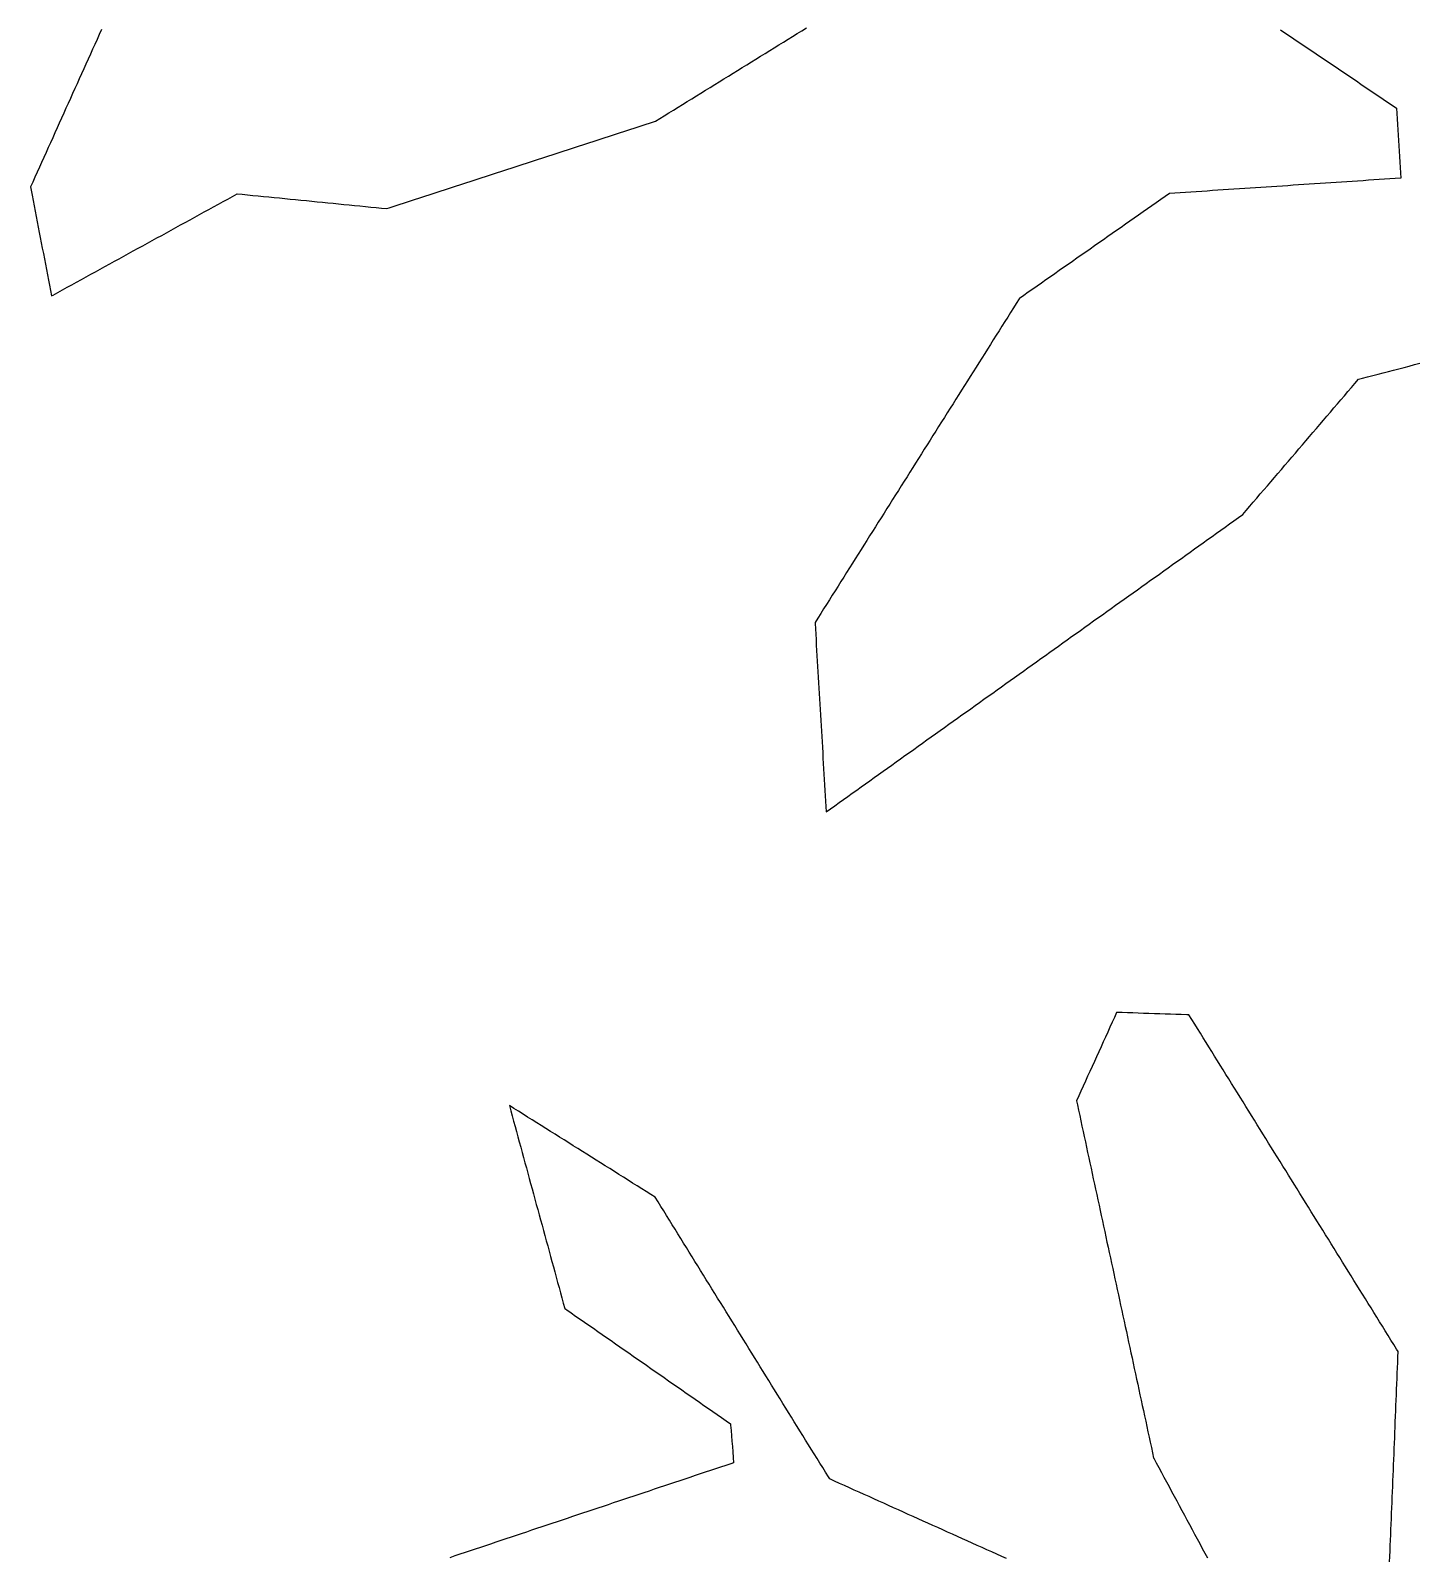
# Model space of a CAD drawing. Header units: millimetres. Extents: x 230 to 3347, y 514 to 5196.
# Drawn here: x 480.1 to 737, y 1982.7 to 2265.7 of the extents above; entities that cross this region are included whole.
import ezdxf

# ---------------------------------------------------------------- set-up
doc = ezdxf.new("R2010")
doc.units = ezdxf.units.MM
doc.layers.add('ALL_ISLANDS', color=7, linetype='Continuous')
doc.layers.add('OUTLINE_ISLAND_01', color=7, linetype='Continuous')

msp = doc.modelspace()

# ---------------------------------------------------------------- linework, layer by layer
at = {"layer": 'ALL_ISLANDS'}
for points in [[(493.2242, 2265.8801), (492.8127, 2264.9686), (492.4013, 2264.0572), (491.9899, 2263.1458), (491.5785, 2262.2343), (491.167, 2261.3229), (490.7556, 2260.4114), (490.3442, 2259.5), (489.9327, 2258.5886), (489.5213, 2257.6771), (489.1099, 2256.7657), (488.6984, 2255.8542), (488.287, 2254.9428), (487.8756, 2254.0314), (487.4641, 2253.1199), (487.0527, 2252.2085), (486.6413, 2251.297), (486.2298, 2250.3856), (485.8184, 2249.4741), (485.407, 2248.5627), (484.9956, 2247.6513), (484.5841, 2246.7398), (484.1727, 2245.8284), (483.7613, 2244.9169), (483.3498, 2244.0055), (482.9384, 2243.0941), (482.527, 2242.1826), (482.1155, 2241.2712), (481.7041, 2240.3597), (481.2927, 2239.4483), (480.8812, 2238.5369), (480.4698, 2237.6254), (480.0584, 2236.714), (480.1683, 2236.144), (480.3577, 2235.1621), (480.5471, 2234.1802), (480.7365, 2233.1983), (480.9259, 2232.2164), (481.1154, 2231.2345), (481.3048, 2230.2526), (481.4942, 2229.2707), (481.6836, 2228.2888), (481.873, 2227.3069), (482.0624, 2226.325), (482.2518, 2225.3431), (482.4412, 2224.3612), (482.6306, 2223.3793), (482.82, 2222.3974), (483.0094, 2221.4155), (483.1988, 2220.4336), (483.3882, 2219.4517), (483.5776, 2218.4698), (483.767, 2217.4879), (483.9564, 2216.506), (484.2379, 2216.6606), (485.1143, 2217.1421), (485.9908, 2217.6235), (486.8673, 2218.105), (487.7437, 2218.5864), (488.6202, 2219.0679), (489.4967, 2219.5494), (490.3731, 2220.0308), (491.2496, 2220.5123), (492.1261, 2220.9938), (493.0025, 2221.4752), (493.879, 2221.9567), (494.7554, 2222.4382), (495.6319, 2222.9196), (496.5084, 2223.4011), (497.3848, 2223.8826), (498.2613, 2224.364), (499.1378, 2224.8455), (500.0142, 2225.3269), (500.8907, 2225.8084), (501.7672, 2226.2899), (502.6436, 2226.7713), (503.5201, 2227.2528), (504.3966, 2227.7343), (505.273, 2228.2157), (506.1495, 2228.6972), (507.026, 2229.1787), (507.9024, 2229.6601), (508.7789, 2230.1416), (509.6554, 2230.623), (510.5318, 2231.1045), (511.4083, 2231.586), (512.2848, 2232.0674), (513.1612, 2232.5489), (514.0377, 2233.0304), (514.9142, 2233.5118), (515.7906, 2233.9933), (516.6671, 2234.4748), (517.5436, 2234.9562), (518.42, 2235.4377), (519.3033, 2235.3503), (520.2985, 2235.2518), (521.2936, 2235.1534), (522.2888, 2235.055), (523.2839, 2234.9565), (524.279, 2234.8581), (525.2742, 2234.7596), (526.2693, 2234.6612), (527.2645, 2234.5627), (528.2596, 2234.4643), (529.2548, 2234.3658), (530.2499, 2234.2674), (531.245, 2234.1689), (532.2402, 2234.0705), (533.2353, 2233.972), (534.2305, 2233.8736), (535.2256, 2233.7751), (536.2208, 2233.6767), (537.2159, 2233.5782), (538.211, 2233.4798), (539.2062, 2233.3813), (540.2013, 2233.2829), (541.1965, 2233.1844), (542.1916, 2233.086), (543.1867, 2232.9875), (544.1819, 2232.8891), (545.177, 2232.7906), (546.1722, 2232.6922), (546.5832, 2232.8258), (547.5342, 2233.1349), (548.4852, 2233.4441), (549.4362, 2233.7532), (550.3873, 2234.0624), (551.3383, 2234.3715), (552.2893, 2234.6807), (553.2403, 2234.9899), (554.1913, 2235.299), (555.1423, 2235.6082), (556.0933, 2235.9173), (557.0443, 2236.2265), (557.9953, 2236.5356), (558.9464, 2236.8448), (559.8974, 2237.1539), (560.8484, 2237.4631), (561.7994, 2237.7722), (562.7504, 2238.0814), (563.7014, 2238.3906), (564.6524, 2238.6997), (565.6034, 2239.0089), (566.5545, 2239.318), (567.5055, 2239.6272), (568.4565, 2239.9363), (569.4075, 2240.2455), (570.3585, 2240.5546), (571.3095, 2240.8638), (572.2605, 2241.1729), (573.2115, 2241.4821), (574.1626, 2241.7913), (575.1136, 2242.1004), (576.0646, 2242.4096), (577.0156, 2242.7187), (577.9666, 2243.0279), (578.9176, 2243.337), (579.8686, 2243.6462), (580.8196, 2243.9553), (581.7706, 2244.2645), (582.7217, 2244.5736), (583.6727, 2244.8828), (584.6237, 2245.1919), (585.5747, 2245.5011), (586.5257, 2245.8103), (587.4767, 2246.1194), (588.4277, 2246.4286), (589.3787, 2246.7377), (590.3298, 2247.0469), (591.2808, 2247.356), (592.2318, 2247.6652), (593.1828, 2247.9743), (594.1338, 2248.2835), (595.0848, 2248.5926), (596.0358, 2248.9018), (596.8111, 2249.3813), (597.6616, 2249.9072), (598.5121, 2250.4332), (599.3626, 2250.9592), (600.2131, 2251.4851), (601.0637, 2252.0111), (601.9142, 2252.5371), (602.7647, 2253.063), (603.6152, 2253.589), (604.4657, 2254.115), (605.3162, 2254.6409), (606.1667, 2255.1669), (607.0172, 2255.6928), (607.8677, 2256.2188), (608.7182, 2256.7448), (609.5687, 2257.2707), (610.4192, 2257.7967), (611.2697, 2258.3227), (612.1202, 2258.8486), (612.9707, 2259.3746), (613.8212, 2259.9006), (614.6717, 2260.4265), (615.5222, 2260.9525), (616.3728, 2261.4785), (617.2233, 2262.0044), (618.0738, 2262.5304), (618.9243, 2263.0564), (619.7748, 2263.5823), (620.6253, 2264.1083), (621.4758, 2264.6343), (622.3263, 2265.1602), (623.1768, 2265.6862), (624.0273, 2266.2122)], [(711.9877, 2265.8691), (712.8167, 2265.3098), (713.6456, 2264.7506), (714.4746, 2264.1913), (715.3036, 2263.632), (716.1326, 2263.0727), (716.9616, 2262.5134), (717.7905, 2261.9542), (718.6195, 2261.3949), (719.4485, 2260.8356), (720.2775, 2260.2763), (721.1065, 2259.717), (721.9354, 2259.1578), (722.7644, 2258.5985), (723.5934, 2258.0392), (724.4224, 2257.4799), (725.2514, 2256.9206), (726.0803, 2256.3614), (726.9093, 2255.8021), (727.7383, 2255.2428), (728.5673, 2254.6835), (729.3963, 2254.1243), (730.2252, 2253.565), (731.0542, 2253.0057), (731.8832, 2252.4464), (732.7122, 2251.8871), (733.5412, 2251.3279), (733.542, 2251.3131), (733.6003, 2250.3148), (733.6586, 2249.3165), (733.7169, 2248.3182), (733.7752, 2247.3199), (733.8335, 2246.3216), (733.8917, 2245.3233), (733.95, 2244.325), (734.0083, 2243.3267), (734.0666, 2242.3284), (734.1249, 2241.3301), (734.1832, 2240.3318), (734.2415, 2239.3335), (734.2998, 2238.3352), (734.2974, 2238.3351), (733.2996, 2238.269), (732.3018, 2238.2029), (731.3039, 2238.1369), (730.3061, 2238.0708), (729.3083, 2238.0047), (728.3105, 2237.9387), (727.3127, 2237.8726), (726.3149, 2237.8065), (725.317, 2237.7404), (724.3192, 2237.6744), (723.3214, 2237.6083), (722.3236, 2237.5422), (721.3258, 2237.4762), (720.328, 2237.4101), (719.3302, 2237.344), (718.3323, 2237.2779), (717.3345, 2237.2119), (716.3367, 2237.1458), (715.3389, 2237.0797), (714.3411, 2237.0136), (713.3433, 2236.9476), (712.3455, 2236.8815), (711.3476, 2236.8154), (710.3498, 2236.7494), (709.352, 2236.6833), (708.3542, 2236.6172), (707.3564, 2236.5511), (706.3586, 2236.4851), (705.3607, 2236.419), (704.3629, 2236.3529), (703.3651, 2236.2869), (702.3673, 2236.2208), (701.3695, 2236.1547), (700.3717, 2236.0886), (699.3739, 2236.0226), (698.376, 2235.9565), (697.3782, 2235.8904), (696.3804, 2235.8244), (695.3826, 2235.7583), (694.3848, 2235.6922), (693.387, 2235.6261), (692.3892, 2235.5601), (691.3913, 2235.494), (690.5992, 2234.9401), (689.7797, 2234.367), (688.9602, 2233.794), (688.1406, 2233.2209), (687.3211, 2232.6478), (686.5016, 2232.0748), (685.6821, 2231.5017), (684.8626, 2230.9287), (684.0431, 2230.3556), (683.2235, 2229.7826), (682.404, 2229.2095), (681.5845, 2228.6364), (680.765, 2228.0634), (679.9455, 2227.4903), (679.126, 2226.9173), (678.3064, 2226.3442), (677.4869, 2225.7712), (676.6674, 2225.1981), (675.8479, 2224.6251), (675.0284, 2224.052), (674.2089, 2223.4789), (673.3893, 2222.9059), (672.5698, 2222.3328), (671.7503, 2221.7598), (670.9308, 2221.1867), (670.1113, 2220.6137), (669.2918, 2220.0406), (668.4723, 2219.4675), (667.6527, 2218.8945), (666.8332, 2218.3214), (666.0137, 2217.7484), (665.1942, 2217.1753), (664.3747, 2216.6023), (663.5552, 2216.0292), (663.511, 2215.9593), (662.9774, 2215.1135), (662.4438, 2214.2678), (661.9102, 2213.422), (661.3766, 2212.5763), (660.8431, 2211.7306), (660.3095, 2210.8848), (659.7759, 2210.0391), (659.2423, 2209.1933), (658.7087, 2208.3476), (658.1751, 2207.5019), (657.6415, 2206.6561), (657.1079, 2205.8104), (656.5743, 2204.9646), (656.0407, 2204.1189), (655.5071, 2203.2732), (654.9735, 2202.4274), (654.4399, 2201.5817), (653.9063, 2200.7359), (653.3727, 2199.8902), (652.8391, 2199.0445), (652.3055, 2198.1987), (651.7719, 2197.353), (651.2383, 2196.5072), (650.7047, 2195.6615), (650.1711, 2194.8158), (649.6375, 2193.97), (649.1039, 2193.1243), (648.5704, 2192.2785), (648.0368, 2191.4328), (647.5032, 2190.5871), (646.9696, 2189.7413), (646.436, 2188.8956), (645.9024, 2188.0498), (645.3688, 2187.2041), (644.8352, 2186.3584), (644.3016, 2185.5126), (643.768, 2184.6669), (643.2344, 2183.8211), (642.7008, 2182.9754), (642.1672, 2182.1297), (641.6336, 2181.2839), (641.1, 2180.4382), (640.5664, 2179.5924), (640.0328, 2178.7467), (639.4992, 2177.901), (638.9656, 2177.0552), (638.432, 2176.2095), (637.8984, 2175.3637), (637.3648, 2174.518), (636.8312, 2173.6723), (636.2977, 2172.8265), (635.7641, 2171.9808), (635.2305, 2171.1351), (634.6969, 2170.2893), (634.1633, 2169.4436), (633.6297, 2168.5978), (633.0961, 2167.7521), (632.5625, 2166.9064), (632.0289, 2166.0606), (631.4953, 2165.2149), (630.9617, 2164.3691), (630.4281, 2163.5234), (629.8945, 2162.6777), (629.3609, 2161.8319), (628.8273, 2160.9862), (628.2937, 2160.1404), (627.7601, 2159.2947), (627.2265, 2158.449), (626.6929, 2157.6032), (626.1593, 2156.7575), (625.6257, 2155.9117), (625.6353, 2155.7503), (625.6941, 2154.752), (625.753, 2153.7537), (625.8119, 2152.7555), (625.8707, 2151.7572), (625.9296, 2150.7589), (625.9885, 2149.7607), (626.0473, 2148.7624), (626.1062, 2147.7641), (626.165, 2146.7659), (626.2239, 2145.7676), (626.2828, 2144.7693), (626.3416, 2143.7711), (626.4005, 2142.7728), (626.4594, 2141.7745), (626.5182, 2140.7763), (626.5771, 2139.778), (626.636, 2138.7797), (626.6948, 2137.7815), (626.7537, 2136.7832), (626.8126, 2135.785), (626.8714, 2134.7867), (626.9303, 2133.7884), (626.9892, 2132.7902), (627.048, 2131.7919), (627.1069, 2130.7936), (627.1657, 2129.7954), (627.2246, 2128.7971), (627.2835, 2127.7988), (627.3423, 2126.8006), (627.4012, 2125.8023), (627.4601, 2124.804), (627.5189, 2123.8058), (627.5778, 2122.8075), (627.6367, 2121.8092), (627.6955, 2120.811), (628.4757, 2121.3675), (629.2897, 2121.9483), (630.1038, 2122.5291), (630.9179, 2123.1098), (631.7319, 2123.6906), (632.546, 2124.2714), (633.3601, 2124.8522), (634.1741, 2125.4329), (634.9882, 2126.0137), (635.8022, 2126.5945), (636.6163, 2127.1753), (637.4304, 2127.756), (638.2444, 2128.3368), (639.0585, 2128.9176), (639.8726, 2129.4984), (640.6866, 2130.0791), (641.5007, 2130.6599), (642.3148, 2131.2407), (643.1288, 2131.8214), (643.9429, 2132.4022), (644.757, 2132.983), (645.571, 2133.5638), (646.3851, 2134.1445), (647.1992, 2134.7253), (648.0132, 2135.3061), (648.8273, 2135.8869), (649.6414, 2136.4676), (650.4554, 2137.0484), (651.2695, 2137.6292), (652.0836, 2138.21), (652.8976, 2138.7907), (653.7117, 2139.3715), (654.5257, 2139.9523), (655.3398, 2140.533), (656.1539, 2141.1138), (656.9679, 2141.6946), (657.782, 2142.2754), (658.5961, 2142.8561), (659.4101, 2143.4369), (660.2242, 2144.0177), (661.0383, 2144.5985), (661.8523, 2145.1792), (662.6664, 2145.76), (663.4805, 2146.3408), (664.2945, 2146.9216), (665.1086, 2147.5023), (665.9227, 2148.0831), (666.7367, 2148.6639), (667.5508, 2149.2446), (668.3649, 2149.8254), (669.1789, 2150.4062), (669.993, 2150.987), (670.8071, 2151.5677), (671.6211, 2152.1485), (672.4352, 2152.7293), (673.2493, 2153.3101), (674.0633, 2153.8908), (674.8774, 2154.4716), (675.6914, 2155.0524), (676.5055, 2155.6332), (677.3196, 2156.2139), (678.1336, 2156.7947), (678.9477, 2157.3755), (679.7618, 2157.9562), (680.5758, 2158.537), (681.3899, 2159.1178), (682.204, 2159.6986), (683.018, 2160.2793), (683.8321, 2160.8601), (684.6462, 2161.4409), (685.4602, 2162.0217), (686.2743, 2162.6024), (687.0884, 2163.1832), (687.9024, 2163.764), (688.7165, 2164.3448), (689.5306, 2164.9255), (690.3446, 2165.5063), (691.1587, 2166.0871), (691.9728, 2166.6678), (692.7868, 2167.2486), (693.6009, 2167.8294), (694.4149, 2168.4102), (695.229, 2168.9909), (696.0431, 2169.5717), (696.8571, 2170.1525), (697.6712, 2170.7333), (698.4853, 2171.314), (699.2993, 2171.8948), (700.1134, 2172.4756), (700.9275, 2173.0564), (701.7415, 2173.6371), (702.5556, 2174.2179), (703.3697, 2174.7987), (704.1837, 2175.3794), (704.9978, 2175.9602), (705.0046, 2175.9682), (705.655, 2176.7278), (706.3054, 2177.4874), (706.9558, 2178.247), (707.6062, 2179.0066), (708.2566, 2179.7662), (708.907, 2180.5258), (709.5574, 2181.2854), (710.2078, 2182.045), (710.8582, 2182.8046), (711.5086, 2183.5642), (712.159, 2184.3238), (712.8094, 2185.0834), (713.4598, 2185.843), (714.1101, 2186.6026), (714.7605, 2187.3622), (715.4109, 2188.1218), (716.0613, 2188.8814), (716.7117, 2189.641), (717.3621, 2190.4006), (718.0125, 2191.1602), (718.6629, 2191.9198), (719.3133, 2192.6794), (719.9637, 2193.439), (720.6141, 2194.1986), (721.2645, 2194.9581), (721.9149, 2195.7177), (722.5653, 2196.4773), (723.2157, 2197.2369), (723.8661, 2197.9965), (724.5164, 2198.7561), (725.1668, 2199.5157), (725.8172, 2200.2753), (726.4676, 2201.0349), (727.1915, 2201.224), (728.1591, 2201.4768), (729.1266, 2201.7295), (730.0941, 2201.9822), (731.0617, 2202.235), (732.0292, 2202.4877), (732.9968, 2202.7404), (733.9643, 2202.9932), (734.9318, 2203.2459), (735.8994, 2203.4986), (736.8669, 2203.7514), (737.8344, 2204.0041)], [(732.2494, 1981.7358), (732.29, 1982.735), (732.3307, 1983.7342), (732.3714, 1984.7334), (732.412, 1985.7325), (732.4527, 1986.7317), (732.4934, 1987.7309), (732.534, 1988.73), (732.5747, 1989.7292), (732.6154, 1990.7284), (732.656, 1991.7276), (732.6967, 1992.7267), (732.7374, 1993.7259), (732.778, 1994.7251), (732.8187, 1995.7243), (732.8593, 1996.7234), (732.9, 1997.7226), (732.9407, 1998.7218), (732.9813, 1999.7209), (733.022, 2000.7201), (733.0627, 2001.7193), (733.1033, 2002.7185), (733.144, 2003.7176), (733.1847, 2004.7168), (733.2253, 2005.716), (733.266, 2006.7152), (733.3067, 2007.7143), (733.3473, 2008.7135), (733.388, 2009.7127), (733.4287, 2010.7118), (733.4693, 2011.711), (733.51, 2012.7102), (733.5507, 2013.7094), (733.5913, 2014.7085), (733.632, 2015.7077), (733.6727, 2016.7069), (733.7133, 2017.7061), (733.754, 2018.7052), (733.7947, 2019.7044), (733.8353, 2020.7036), (733.5508, 2021.1615), (733.0229, 2022.0108), (732.4951, 2022.8601), (731.9673, 2023.7095), (731.4394, 2024.5588), (730.9116, 2025.4082), (730.3837, 2026.2575), (729.8559, 2027.1069), (729.3281, 2027.9562), (728.8002, 2028.8056), (728.2724, 2029.6549), (727.7445, 2030.5042), (727.2167, 2031.3536), (726.6889, 2032.2029), (726.161, 2033.0523), (725.6332, 2033.9016), (725.1054, 2034.751), (724.5775, 2035.6003), (724.0497, 2036.4497), (723.5218, 2037.299), (722.994, 2038.1484), (722.4662, 2038.9977), (721.9383, 2039.847), (721.4105, 2040.6964), (720.8826, 2041.5457), (720.3548, 2042.3951), (719.827, 2043.2444), (719.2991, 2044.0938), (718.7713, 2044.9431), (718.2435, 2045.7925), (717.7156, 2046.6418), (717.1878, 2047.4911), (716.6599, 2048.3405), (716.1321, 2049.1898), (715.6043, 2050.0392), (715.0764, 2050.8885), (714.5486, 2051.7379), (714.0207, 2052.5872), (713.4929, 2053.4366), (712.9651, 2054.2859), (712.4372, 2055.1352), (711.9094, 2055.9846), (711.3816, 2056.8339), (710.8537, 2057.6833), (710.3259, 2058.5326), (709.798, 2059.382), (709.2702, 2060.2313), (708.7424, 2061.0807), (708.2145, 2061.93), (707.6867, 2062.7794), (707.1588, 2063.6287), (706.631, 2064.478), (706.1032, 2065.3274), (705.5753, 2066.1767), (705.0475, 2067.0261), (704.5197, 2067.8754), (703.9918, 2068.7248), (703.464, 2069.5741), (702.9361, 2070.4235), (702.4083, 2071.2728), (701.8805, 2072.1221), (701.3526, 2072.9715), (700.8248, 2073.8208), (700.2969, 2074.6702), (699.7691, 2075.5195), (699.2413, 2076.3689), (698.7134, 2077.2182), (698.1856, 2078.0676), (697.6578, 2078.9169), (697.1299, 2079.7662), (696.6021, 2080.6156), (696.0742, 2081.4649), (695.5464, 2082.3143), (695.0186, 2083.1636), (694.5894, 2083.1781), (693.5899, 2083.2117), (692.5905, 2083.2453), (691.5911, 2083.2789), (690.5916, 2083.3125), (689.5922, 2083.3461), (688.5928, 2083.3797), (687.5933, 2083.4133), (686.5939, 2083.4469), (685.5944, 2083.4805), (684.595, 2083.5142), (683.5956, 2083.5478), (682.5961, 2083.5814), (681.5967, 2083.615), (681.5922, 2083.6051), (681.1786, 2082.6947), (680.765, 2081.7842), (680.3514, 2080.8738), (679.9378, 2079.9633), (679.5242, 2079.0529), (679.1105, 2078.1424), (678.6969, 2077.232), (678.2833, 2076.3215), (677.8697, 2075.4111), (677.4561, 2074.5006), (677.0424, 2073.5902), (676.6288, 2072.6797), (676.2152, 2071.7693), (675.8016, 2070.8588), (675.388, 2069.9484), (674.9744, 2069.0379), (674.5607, 2068.1275), (674.1471, 2067.217), (674.3125, 2066.4518), (674.5237, 2065.4744), (674.7348, 2064.4969), (674.946, 2063.5195), (675.1572, 2062.542), (675.3684, 2061.5646), (675.5796, 2060.5872), (675.7908, 2059.6097), (676.002, 2058.6323), (676.2132, 2057.6548), (676.4244, 2056.6774), (676.6356, 2055.6999), (676.8468, 2054.7225), (677.058, 2053.745), (677.2692, 2052.7676), (677.4804, 2051.7902), (677.6916, 2050.8127), (677.9027, 2049.8353), (678.1139, 2048.8578), (678.3251, 2047.8804), (678.5363, 2046.9029), (678.7475, 2045.9255), (678.9587, 2044.948), (679.1699, 2043.9706), (679.3811, 2042.9932), (679.5923, 2042.0157), (679.8035, 2041.0383), (680.0147, 2040.0608), (680.2259, 2039.0834), (680.4371, 2038.1059), (680.6483, 2037.1285), (680.8595, 2036.151), (681.0706, 2035.1736), (681.2818, 2034.1962), (681.493, 2033.2187), (681.7042, 2032.2413), (681.9154, 2031.2638), (682.1266, 2030.2864), (682.3378, 2029.3089), (682.549, 2028.3315), (682.7602, 2027.3541), (682.9714, 2026.3766), (683.1826, 2025.3992), (683.3938, 2024.4217), (683.605, 2023.4443), (683.8162, 2022.4668), (684.0274, 2021.4894), (684.2385, 2020.5119), (684.4497, 2019.5345), (684.6609, 2018.5571), (684.8721, 2017.5796), (685.0833, 2016.6022), (685.2945, 2015.6247), (685.5057, 2014.6473), (685.7169, 2013.6698), (685.9281, 2012.6924), (686.1393, 2011.7149), (686.3505, 2010.7375), (686.5617, 2009.7601), (686.7729, 2008.7826), (686.9841, 2007.8052), (687.1953, 2006.8277), (687.4065, 2005.8503), (687.6176, 2004.8728), (687.8288, 2003.8954), (688.04, 2002.9179), (688.2512, 2001.9405), (688.4624, 2000.9631), (688.4694, 2000.9501), (688.9435, 2000.0696), (689.4176, 1999.1891), (689.8917, 1998.3087), (690.3658, 1997.4282), (690.8399, 1996.5477), (691.3139, 1995.6672), (691.788, 1994.7868), (692.2621, 1993.9063), (692.7362, 1993.0258), (693.2103, 1992.1453), (693.6844, 1991.2649), (694.1585, 1990.3844), (694.6326, 1989.5039), (695.1067, 1988.6234), (695.5808, 1987.743), (696.0549, 1986.8625), (696.529, 1985.982), (697.003, 1985.1015), (697.4771, 1984.2211), (697.9512, 1983.3406), (698.4253, 1982.4601)], [(661.1788, 1982.319), (660.2669, 1982.7295), (659.355, 1983.1399), (658.4431, 1983.5503), (657.5312, 1983.9607), (656.6193, 1984.3712), (655.7074, 1984.7816), (654.7955, 1985.192), (653.8836, 1985.6024), (652.9717, 1986.0129), (652.0598, 1986.4233), (651.1479, 1986.8337), (650.236, 1987.2441), (649.3242, 1987.6546), (648.4123, 1988.065), (647.5004, 1988.4754), (646.5885, 1988.8858), (645.6766, 1989.2963), (644.7647, 1989.7067), (643.8528, 1990.1171), (642.9409, 1990.5275), (642.029, 1990.938), (641.1171, 1991.3484), (640.2052, 1991.7588), (639.2933, 1992.1692), (638.3814, 1992.5797), (637.4695, 1992.9901), (636.5576, 1993.4005), (635.6457, 1993.8109), (634.7338, 1994.2214), (633.8219, 1994.6318), (632.9101, 1995.0422), (631.9982, 1995.4526), (631.0863, 1995.8631), (630.1744, 1996.2735), (629.2625, 1996.6839), (628.3506, 1997.0943), (628.1038, 1997.4926), (627.5771, 1998.3427), (627.0504, 1999.1927), (626.5237, 2000.0428), (625.997, 2000.8928), (625.4703, 2001.7429), (624.9436, 2002.5929), (624.4169, 2003.443), (623.8902, 2004.293), (623.3635, 2005.1431), (622.8368, 2005.9931), (622.3101, 2006.8432), (621.7834, 2007.6932), (621.2567, 2008.5433), (620.73, 2009.3933), (620.2033, 2010.2434), (619.6766, 2011.0934), (619.1499, 2011.9435), (618.6232, 2012.7935), (618.0965, 2013.6436), (617.5698, 2014.4936), (617.0431, 2015.3437), (616.5163, 2016.1937), (615.9896, 2017.0438), (615.4629, 2017.8938), (614.9362, 2018.7439), (614.4095, 2019.5939), (613.8828, 2020.444), (613.3561, 2021.294), (612.8294, 2022.1441), (612.3027, 2022.9941), (611.776, 2023.8442), (611.2493, 2024.6942), (610.7226, 2025.5443), (610.1959, 2026.3943), (609.6692, 2027.2444), (609.1425, 2028.0944), (608.6158, 2028.9445), (608.0891, 2029.7945), (607.5624, 2030.6446), (607.0357, 2031.4946), (606.509, 2032.3447), (605.9823, 2033.1947), (605.4556, 2034.0448), (604.9289, 2034.8948), (604.4022, 2035.7449), (603.8755, 2036.5949), (603.3488, 2037.445), (602.8221, 2038.295), (602.2954, 2039.1451), (601.7687, 2039.9951), (601.242, 2040.8452), (600.7153, 2041.6952), (600.1886, 2042.5453), (599.6619, 2043.3953), (599.1352, 2044.2454), (598.6085, 2045.0954), (598.0818, 2045.9455), (597.5551, 2046.7955), (597.0284, 2047.6456), (596.5017, 2048.4956), (595.975, 2049.3457), (595.1651, 2049.8544), (594.3184, 2050.3863), (593.4716, 2050.9182), (592.6248, 2051.4501), (591.778, 2051.9821), (590.9312, 2052.514), (590.0844, 2053.0459), (589.2376, 2053.5778), (588.3908, 2054.1098), (587.544, 2054.6417), (586.6972, 2055.1736), (585.8504, 2055.7055), (585.0036, 2056.2375), (584.1568, 2056.7694), (583.3101, 2057.3013), (582.4633, 2057.8332), (581.6165, 2058.3651), (580.7697, 2058.8971), (579.9229, 2059.429), (579.0761, 2059.9609), (578.2293, 2060.4928), (577.3825, 2061.0248), (576.5357, 2061.5567), (575.6889, 2062.0886), (574.8421, 2062.6205), (573.9953, 2063.1525), (573.1486, 2063.6844), (572.3018, 2064.2163), (571.455, 2064.7482), (570.6082, 2065.2802), (569.7614, 2065.8121), (568.9146, 2066.344), (569.1762, 2065.3856), (569.4396, 2064.421), (569.703, 2063.4563), (569.9663, 2062.4916), (570.2297, 2061.5269), (570.4931, 2060.5622), (570.7564, 2059.5975), (571.0198, 2058.6328), (571.2832, 2057.6681), (571.5466, 2056.7034), (571.8099, 2055.7387), (572.0733, 2054.774), (572.3367, 2053.8093), (572.6, 2052.8446), (572.8634, 2051.8799), (573.1268, 2050.9152), (573.3901, 2049.9505), (573.6535, 2048.9858), (573.9169, 2048.0211), (574.1802, 2047.0564), (574.4436, 2046.0917), (574.707, 2045.127), (574.9703, 2044.1624), (575.2337, 2043.1977), (575.4971, 2042.233), (575.7605, 2041.2683), (576.0238, 2040.3036), (576.2872, 2039.3389), (576.5506, 2038.3742), (576.8139, 2037.4095), (577.0773, 2036.4448), (577.3407, 2035.4801), (577.604, 2034.5154), (577.8674, 2033.5507), (578.1308, 2032.586), (578.3941, 2031.6213), (578.6575, 2030.6566), (578.9209, 2029.6919), (579.1842, 2028.7272), (579.5724, 2028.4571), (580.3931, 2027.8859), (581.2139, 2027.3146), (582.0347, 2026.7434), (582.8555, 2026.1721), (583.6762, 2025.6009), (584.497, 2025.0296), (585.3178, 2024.4584), (586.1386, 2023.8872), (586.9594, 2023.3159), (587.7801, 2022.7447), (588.6009, 2022.1734), (589.4217, 2021.6022), (590.2425, 2021.0309), (591.0633, 2020.4597), (591.884, 2019.8884), (592.7048, 2019.3172), (593.5256, 2018.746), (594.3464, 2018.1747), (595.1672, 2017.6035), (595.9879, 2017.0322), (596.8087, 2016.461), (597.6295, 2015.8897), (598.4503, 2015.3185), (599.2711, 2014.7472), (600.0918, 2014.176), (600.9126, 2013.6048), (601.7334, 2013.0335), (602.5542, 2012.4623), (603.375, 2011.891), (604.1957, 2011.3198), (605.0165, 2010.7485), (605.8373, 2010.1773), (606.6581, 2009.606), (607.4789, 2009.0348), (608.2996, 2008.4635), (609.1204, 2007.8923), (609.9412, 2007.3211), (609.9607, 2007.0821), (610.0419, 2006.0854), (610.1231, 2005.0887), (610.2044, 2004.092), (610.2856, 2003.0954), (610.3668, 2002.0987), (610.448, 2001.102), (610.5293, 2000.1053), (610.0007, 1999.9286), (609.0523, 1999.6117), (608.1038, 1999.2947), (607.1554, 1998.9777), (606.207, 1998.6608), (605.2585, 1998.3438), (604.3101, 1998.0269), (603.3617, 1997.7099), (602.4132, 1997.3929), (601.4648, 1997.076), (600.5163, 1996.759), (599.5679, 1996.4421), (598.6195, 1996.1251), (597.671, 1995.8081), (596.7226, 1995.4912), (595.7741, 1995.1742), (594.8257, 1994.8572), (593.8773, 1994.5403), (592.9288, 1994.2233), (591.9804, 1993.9064), (591.032, 1993.5894), (590.0835, 1993.2724), (589.1351, 1992.9555), (588.1866, 1992.6385), (587.2382, 1992.3216), (586.2898, 1992.0046), (585.3413, 1991.6876), (584.3929, 1991.3707), (583.4444, 1991.0537), (582.496, 1990.7367), (581.5476, 1990.4198), (580.5991, 1990.1028), (579.6507, 1989.7859), (578.7023, 1989.4689), (577.7538, 1989.1519), (576.8054, 1988.835), (575.8569, 1988.518), (574.9085, 1988.2011), (573.9601, 1987.8841), (573.0116, 1987.5671), (572.0632, 1987.2502), (571.1147, 1986.9332), (570.1663, 1986.6163), (569.2179, 1986.2993), (568.2694, 1985.9823), (567.321, 1985.6654), (566.3726, 1985.3484), (565.4241, 1985.0314), (564.4757, 1984.7145), (563.5272, 1984.3975), (562.5788, 1984.0806), (561.6304, 1983.7636), (560.6819, 1983.4466), (559.7335, 1983.1297), (558.785, 1982.8127), (557.8366, 1982.4958)]]:
    msp.add_lwpolyline(points, dxfattribs=at)
at = {"layer": 'OUTLINE_ISLAND_01'}
for points in [[(493.2242, 2265.8801), (492.8127, 2264.9686), (492.4013, 2264.0572), (491.9899, 2263.1458), (491.5785, 2262.2343), (491.167, 2261.3229), (490.7556, 2260.4114), (490.3442, 2259.5), (489.9327, 2258.5886), (489.5213, 2257.6771), (489.1099, 2256.7657), (488.6984, 2255.8542), (488.287, 2254.9428), (487.8756, 2254.0314), (487.4641, 2253.1199), (487.0527, 2252.2085), (486.6413, 2251.297), (486.2298, 2250.3856), (485.8184, 2249.4741), (485.407, 2248.5627), (484.9956, 2247.6513), (484.5841, 2246.7398), (484.1727, 2245.8284), (483.7613, 2244.9169), (483.3498, 2244.0055), (482.9384, 2243.0941), (482.527, 2242.1826), (482.1155, 2241.2712), (481.7041, 2240.3597), (481.2927, 2239.4483), (480.8812, 2238.5369), (480.4698, 2237.6254), (480.0584, 2236.714), (480.1683, 2236.144), (480.3577, 2235.1621), (480.5471, 2234.1802), (480.7365, 2233.1983), (480.9259, 2232.2164), (481.1154, 2231.2345), (481.3048, 2230.2526), (481.4942, 2229.2707), (481.6836, 2228.2888), (481.873, 2227.3069), (482.0624, 2226.325), (482.2518, 2225.3431), (482.4412, 2224.3612), (482.6306, 2223.3793), (482.82, 2222.3974), (483.0094, 2221.4155), (483.1988, 2220.4336), (483.3882, 2219.4517), (483.5776, 2218.4698), (483.767, 2217.4879), (483.9564, 2216.506), (484.2379, 2216.6606), (485.1143, 2217.1421), (485.9908, 2217.6235), (486.8673, 2218.105), (487.7437, 2218.5864), (488.6202, 2219.0679), (489.4967, 2219.5494), (490.3731, 2220.0308), (491.2496, 2220.5123), (492.1261, 2220.9938), (493.0025, 2221.4752), (493.879, 2221.9567), (494.7554, 2222.4382), (495.6319, 2222.9196), (496.5084, 2223.4011), (497.3848, 2223.8826), (498.2613, 2224.364), (499.1378, 2224.8455), (500.0142, 2225.3269), (500.8907, 2225.8084), (501.7672, 2226.2899), (502.6436, 2226.7713), (503.5201, 2227.2528), (504.3966, 2227.7343), (505.273, 2228.2157), (506.1495, 2228.6972), (507.026, 2229.1787), (507.9024, 2229.6601), (508.7789, 2230.1416), (509.6554, 2230.623), (510.5318, 2231.1045), (511.4083, 2231.586), (512.2848, 2232.0674), (513.1612, 2232.5489), (514.0377, 2233.0304), (514.9142, 2233.5118), (515.7906, 2233.9933), (516.6671, 2234.4748), (517.5436, 2234.9562), (518.42, 2235.4377), (519.3033, 2235.3503), (520.2985, 2235.2518), (521.2936, 2235.1534), (522.2888, 2235.055), (523.2839, 2234.9565), (524.279, 2234.8581), (525.2742, 2234.7596), (526.2693, 2234.6612), (527.2645, 2234.5627), (528.2596, 2234.4643), (529.2548, 2234.3658), (530.2499, 2234.2674), (531.245, 2234.1689), (532.2402, 2234.0705), (533.2353, 2233.972), (534.2305, 2233.8736), (535.2256, 2233.7751), (536.2208, 2233.6767), (537.2159, 2233.5782), (538.211, 2233.4798), (539.2062, 2233.3813), (540.2013, 2233.2829), (541.1965, 2233.1844), (542.1916, 2233.086), (543.1867, 2232.9875), (544.1819, 2232.8891), (545.177, 2232.7906), (546.1722, 2232.6922), (546.5832, 2232.8258), (547.5342, 2233.1349), (548.4852, 2233.4441), (549.4362, 2233.7532), (550.3873, 2234.0624), (551.3383, 2234.3715), (552.2893, 2234.6807), (553.2403, 2234.9899), (554.1913, 2235.299), (555.1423, 2235.6082), (556.0933, 2235.9173), (557.0443, 2236.2265), (557.9953, 2236.5356), (558.9464, 2236.8448), (559.8974, 2237.1539), (560.8484, 2237.4631), (561.7994, 2237.7722), (562.7504, 2238.0814), (563.7014, 2238.3906), (564.6524, 2238.6997), (565.6034, 2239.0089), (566.5545, 2239.318), (567.5055, 2239.6272), (568.4565, 2239.9363), (569.4075, 2240.2455), (570.3585, 2240.5546), (571.3095, 2240.8638), (572.2605, 2241.1729), (573.2115, 2241.4821), (574.1626, 2241.7913), (575.1136, 2242.1004), (576.0646, 2242.4096), (577.0156, 2242.7187), (577.9666, 2243.0279), (578.9176, 2243.337), (579.8686, 2243.6462), (580.8196, 2243.9553), (581.7706, 2244.2645), (582.7217, 2244.5736), (583.6727, 2244.8828), (584.6237, 2245.1919), (585.5747, 2245.5011), (586.5257, 2245.8103), (587.4767, 2246.1194), (588.4277, 2246.4286), (589.3787, 2246.7377), (590.3298, 2247.0469), (591.2808, 2247.356), (592.2318, 2247.6652), (593.1828, 2247.9743), (594.1338, 2248.2835), (595.0848, 2248.5926), (596.0358, 2248.9018), (596.8111, 2249.3813), (597.6616, 2249.9072), (598.5121, 2250.4332), (599.3626, 2250.9592), (600.2131, 2251.4851), (601.0637, 2252.0111), (601.9142, 2252.5371), (602.7647, 2253.063), (603.6152, 2253.589), (604.4657, 2254.115), (605.3162, 2254.6409), (606.1667, 2255.1669), (607.0172, 2255.6928), (607.8677, 2256.2188), (608.7182, 2256.7448), (609.5687, 2257.2707), (610.4192, 2257.7967), (611.2697, 2258.3227), (612.1202, 2258.8486), (612.9707, 2259.3746), (613.8212, 2259.9006), (614.6717, 2260.4265), (615.5222, 2260.9525), (616.3728, 2261.4785), (617.2233, 2262.0044), (618.0738, 2262.5304), (618.9243, 2263.0564), (619.7748, 2263.5823), (620.6253, 2264.1083), (621.4758, 2264.6343), (622.3263, 2265.1602), (623.1768, 2265.6862), (624.0273, 2266.2122)], [(711.9877, 2265.8691), (712.8167, 2265.3098), (713.6456, 2264.7506), (714.4746, 2264.1913), (715.3036, 2263.632), (716.1326, 2263.0727), (716.9616, 2262.5134), (717.7905, 2261.9542), (718.6195, 2261.3949), (719.4485, 2260.8356), (720.2775, 2260.2763), (721.1065, 2259.717), (721.9354, 2259.1578), (722.7644, 2258.5985), (723.5934, 2258.0392), (724.4224, 2257.4799), (725.2514, 2256.9206), (726.0803, 2256.3614), (726.9093, 2255.8021), (727.7383, 2255.2428), (728.5673, 2254.6835), (729.3963, 2254.1243), (730.2252, 2253.565), (731.0542, 2253.0057), (731.8832, 2252.4464), (732.7122, 2251.8871), (733.5412, 2251.3279), (733.542, 2251.3131), (733.6003, 2250.3148), (733.6586, 2249.3165), (733.7169, 2248.3182), (733.7752, 2247.3199), (733.8335, 2246.3216), (733.8917, 2245.3233), (733.95, 2244.325), (734.0083, 2243.3267), (734.0666, 2242.3284), (734.1249, 2241.3301), (734.1832, 2240.3318), (734.2415, 2239.3335), (734.2998, 2238.3352), (734.2974, 2238.3351), (733.2996, 2238.269), (732.3018, 2238.2029), (731.3039, 2238.1369), (730.3061, 2238.0708), (729.3083, 2238.0047), (728.3105, 2237.9387), (727.3127, 2237.8726), (726.3149, 2237.8065), (725.317, 2237.7404), (724.3192, 2237.6744), (723.3214, 2237.6083), (722.3236, 2237.5422), (721.3258, 2237.4762), (720.328, 2237.4101), (719.3302, 2237.344), (718.3323, 2237.2779), (717.3345, 2237.2119), (716.3367, 2237.1458), (715.3389, 2237.0797), (714.3411, 2237.0136), (713.3433, 2236.9476), (712.3455, 2236.8815), (711.3476, 2236.8154), (710.3498, 2236.7494), (709.352, 2236.6833), (708.3542, 2236.6172), (707.3564, 2236.5511), (706.3586, 2236.4851), (705.3607, 2236.419), (704.3629, 2236.3529), (703.3651, 2236.2869), (702.3673, 2236.2208), (701.3695, 2236.1547), (700.3717, 2236.0886), (699.3739, 2236.0226), (698.376, 2235.9565), (697.3782, 2235.8904), (696.3804, 2235.8244), (695.3826, 2235.7583), (694.3848, 2235.6922), (693.387, 2235.6261), (692.3892, 2235.5601), (691.3913, 2235.494), (690.5992, 2234.9401), (689.7797, 2234.367), (688.9602, 2233.794), (688.1406, 2233.2209), (687.3211, 2232.6478), (686.5016, 2232.0748), (685.6821, 2231.5017), (684.8626, 2230.9287), (684.0431, 2230.3556), (683.2235, 2229.7826), (682.404, 2229.2095), (681.5845, 2228.6364), (680.765, 2228.0634), (679.9455, 2227.4903), (679.126, 2226.9173), (678.3064, 2226.3442), (677.4869, 2225.7712), (676.6674, 2225.1981), (675.8479, 2224.6251), (675.0284, 2224.052), (674.2089, 2223.4789), (673.3893, 2222.9059), (672.5698, 2222.3328), (671.7503, 2221.7598), (670.9308, 2221.1867), (670.1113, 2220.6137), (669.2918, 2220.0406), (668.4723, 2219.4675), (667.6527, 2218.8945), (666.8332, 2218.3214), (666.0137, 2217.7484), (665.1942, 2217.1753), (664.3747, 2216.6023), (663.5552, 2216.0292), (663.511, 2215.9593), (662.9774, 2215.1135), (662.4438, 2214.2678), (661.9102, 2213.422), (661.3766, 2212.5763), (660.8431, 2211.7306), (660.3095, 2210.8848), (659.7759, 2210.0391), (659.2423, 2209.1933), (658.7087, 2208.3476), (658.1751, 2207.5019), (657.6415, 2206.6561), (657.1079, 2205.8104), (656.5743, 2204.9646), (656.0407, 2204.1189), (655.5071, 2203.2732), (654.9735, 2202.4274), (654.4399, 2201.5817), (653.9063, 2200.7359), (653.3727, 2199.8902), (652.8391, 2199.0445), (652.3055, 2198.1987), (651.7719, 2197.353), (651.2383, 2196.5072), (650.7047, 2195.6615), (650.1711, 2194.8158), (649.6375, 2193.97), (649.1039, 2193.1243), (648.5704, 2192.2785), (648.0368, 2191.4328), (647.5032, 2190.5871), (646.9696, 2189.7413), (646.436, 2188.8956), (645.9024, 2188.0498), (645.3688, 2187.2041), (644.8352, 2186.3584), (644.3016, 2185.5126), (643.768, 2184.6669), (643.2344, 2183.8211), (642.7008, 2182.9754), (642.1672, 2182.1297), (641.6336, 2181.2839), (641.1, 2180.4382), (640.5664, 2179.5924), (640.0328, 2178.7467), (639.4992, 2177.901), (638.9656, 2177.0552), (638.432, 2176.2095), (637.8984, 2175.3637), (637.3648, 2174.518), (636.8312, 2173.6723), (636.2977, 2172.8265), (635.7641, 2171.9808), (635.2305, 2171.1351), (634.6969, 2170.2893), (634.1633, 2169.4436), (633.6297, 2168.5978), (633.0961, 2167.7521), (632.5625, 2166.9064), (632.0289, 2166.0606), (631.4953, 2165.2149), (630.9617, 2164.3691), (630.4281, 2163.5234), (629.8945, 2162.6777), (629.3609, 2161.8319), (628.8273, 2160.9862), (628.2937, 2160.1404), (627.7601, 2159.2947), (627.2265, 2158.449), (626.6929, 2157.6032), (626.1593, 2156.7575), (625.6257, 2155.9117), (625.6353, 2155.7503), (625.6941, 2154.752), (625.753, 2153.7537), (625.8119, 2152.7555), (625.8707, 2151.7572), (625.9296, 2150.7589), (625.9885, 2149.7607), (626.0473, 2148.7624), (626.1062, 2147.7641), (626.165, 2146.7659), (626.2239, 2145.7676), (626.2828, 2144.7693), (626.3416, 2143.7711), (626.4005, 2142.7728), (626.4594, 2141.7745), (626.5182, 2140.7763), (626.5771, 2139.778), (626.636, 2138.7797), (626.6948, 2137.7815), (626.7537, 2136.7832), (626.8126, 2135.785), (626.8714, 2134.7867), (626.9303, 2133.7884), (626.9892, 2132.7902), (627.048, 2131.7919), (627.1069, 2130.7936), (627.1657, 2129.7954), (627.2246, 2128.7971), (627.2835, 2127.7988), (627.3423, 2126.8006), (627.4012, 2125.8023), (627.4601, 2124.804), (627.5189, 2123.8058), (627.5778, 2122.8075), (627.6367, 2121.8092), (627.6955, 2120.811), (628.4757, 2121.3675), (629.2897, 2121.9483), (630.1038, 2122.5291), (630.9179, 2123.1098), (631.7319, 2123.6906), (632.546, 2124.2714), (633.3601, 2124.8522), (634.1741, 2125.4329), (634.9882, 2126.0137), (635.8022, 2126.5945), (636.6163, 2127.1753), (637.4304, 2127.756), (638.2444, 2128.3368), (639.0585, 2128.9176), (639.8726, 2129.4984), (640.6866, 2130.0791), (641.5007, 2130.6599), (642.3148, 2131.2407), (643.1288, 2131.8214), (643.9429, 2132.4022), (644.757, 2132.983), (645.571, 2133.5638), (646.3851, 2134.1445), (647.1992, 2134.7253), (648.0132, 2135.3061), (648.8273, 2135.8869), (649.6414, 2136.4676), (650.4554, 2137.0484), (651.2695, 2137.6292), (652.0836, 2138.21), (652.8976, 2138.7907), (653.7117, 2139.3715), (654.5257, 2139.9523), (655.3398, 2140.533), (656.1539, 2141.1138), (656.9679, 2141.6946), (657.782, 2142.2754), (658.5961, 2142.8561), (659.4101, 2143.4369), (660.2242, 2144.0177), (661.0383, 2144.5985), (661.8523, 2145.1792), (662.6664, 2145.76), (663.4805, 2146.3408), (664.2945, 2146.9216), (665.1086, 2147.5023), (665.9227, 2148.0831), (666.7367, 2148.6639), (667.5508, 2149.2446), (668.3649, 2149.8254), (669.1789, 2150.4062), (669.993, 2150.987), (670.8071, 2151.5677), (671.6211, 2152.1485), (672.4352, 2152.7293), (673.2493, 2153.3101), (674.0633, 2153.8908), (674.8774, 2154.4716), (675.6914, 2155.0524), (676.5055, 2155.6332), (677.3196, 2156.2139), (678.1336, 2156.7947), (678.9477, 2157.3755), (679.7618, 2157.9562), (680.5758, 2158.537), (681.3899, 2159.1178), (682.204, 2159.6986), (683.018, 2160.2793), (683.8321, 2160.8601), (684.6462, 2161.4409), (685.4602, 2162.0217), (686.2743, 2162.6024), (687.0884, 2163.1832), (687.9024, 2163.764), (688.7165, 2164.3448), (689.5306, 2164.9255), (690.3446, 2165.5063), (691.1587, 2166.0871), (691.9728, 2166.6678), (692.7868, 2167.2486), (693.6009, 2167.8294), (694.4149, 2168.4102), (695.229, 2168.9909), (696.0431, 2169.5717), (696.8571, 2170.1525), (697.6712, 2170.7333), (698.4853, 2171.314), (699.2993, 2171.8948), (700.1134, 2172.4756), (700.9275, 2173.0564), (701.7415, 2173.6371), (702.5556, 2174.2179), (703.3697, 2174.7987), (704.1837, 2175.3794), (704.9978, 2175.9602), (705.0046, 2175.9682), (705.655, 2176.7278), (706.3054, 2177.4874), (706.9558, 2178.247), (707.6062, 2179.0066), (708.2566, 2179.7662), (708.907, 2180.5258), (709.5574, 2181.2854), (710.2078, 2182.045), (710.8582, 2182.8046), (711.5086, 2183.5642), (712.159, 2184.3238), (712.8094, 2185.0834), (713.4598, 2185.843), (714.1101, 2186.6026), (714.7605, 2187.3622), (715.4109, 2188.1218), (716.0613, 2188.8814), (716.7117, 2189.641), (717.3621, 2190.4006), (718.0125, 2191.1602), (718.6629, 2191.9198), (719.3133, 2192.6794), (719.9637, 2193.439), (720.6141, 2194.1986), (721.2645, 2194.9581), (721.9149, 2195.7177), (722.5653, 2196.4773), (723.2157, 2197.2369), (723.8661, 2197.9965), (724.5164, 2198.7561), (725.1668, 2199.5157), (725.8172, 2200.2753), (726.4676, 2201.0349), (727.1915, 2201.224), (728.1591, 2201.4768), (729.1266, 2201.7295), (730.0941, 2201.9822), (731.0617, 2202.235), (732.0292, 2202.4877), (732.9968, 2202.7404), (733.9643, 2202.9932), (734.9318, 2203.2459), (735.8994, 2203.4986), (736.8669, 2203.7514), (737.8344, 2204.0041)], [(732.2494, 1981.7358), (732.29, 1982.735), (732.3307, 1983.7342), (732.3714, 1984.7334), (732.412, 1985.7325), (732.4527, 1986.7317), (732.4934, 1987.7309), (732.534, 1988.73), (732.5747, 1989.7292), (732.6154, 1990.7284), (732.656, 1991.7276), (732.6967, 1992.7267), (732.7374, 1993.7259), (732.778, 1994.7251), (732.8187, 1995.7243), (732.8593, 1996.7234), (732.9, 1997.7226), (732.9407, 1998.7218), (732.9813, 1999.7209), (733.022, 2000.7201), (733.0627, 2001.7193), (733.1033, 2002.7185), (733.144, 2003.7176), (733.1847, 2004.7168), (733.2253, 2005.716), (733.266, 2006.7152), (733.3067, 2007.7143), (733.3473, 2008.7135), (733.388, 2009.7127), (733.4287, 2010.7118), (733.4693, 2011.711), (733.51, 2012.7102), (733.5507, 2013.7094), (733.5913, 2014.7085), (733.632, 2015.7077), (733.6727, 2016.7069), (733.7133, 2017.7061), (733.754, 2018.7052), (733.7947, 2019.7044), (733.8353, 2020.7036), (733.5508, 2021.1615), (733.0229, 2022.0108), (732.4951, 2022.8601), (731.9673, 2023.7095), (731.4394, 2024.5588), (730.9116, 2025.4082), (730.3837, 2026.2575), (729.8559, 2027.1069), (729.3281, 2027.9562), (728.8002, 2028.8056), (728.2724, 2029.6549), (727.7445, 2030.5042), (727.2167, 2031.3536), (726.6889, 2032.2029), (726.161, 2033.0523), (725.6332, 2033.9016), (725.1054, 2034.751), (724.5775, 2035.6003), (724.0497, 2036.4497), (723.5218, 2037.299), (722.994, 2038.1484), (722.4662, 2038.9977), (721.9383, 2039.847), (721.4105, 2040.6964), (720.8826, 2041.5457), (720.3548, 2042.3951), (719.827, 2043.2444), (719.2991, 2044.0938), (718.7713, 2044.9431), (718.2435, 2045.7925), (717.7156, 2046.6418), (717.1878, 2047.4911), (716.6599, 2048.3405), (716.1321, 2049.1898), (715.6043, 2050.0392), (715.0764, 2050.8885), (714.5486, 2051.7379), (714.0207, 2052.5872), (713.4929, 2053.4366), (712.9651, 2054.2859), (712.4372, 2055.1352), (711.9094, 2055.9846), (711.3816, 2056.8339), (710.8537, 2057.6833), (710.3259, 2058.5326), (709.798, 2059.382), (709.2702, 2060.2313), (708.7424, 2061.0807), (708.2145, 2061.93), (707.6867, 2062.7794), (707.1588, 2063.6287), (706.631, 2064.478), (706.1032, 2065.3274), (705.5753, 2066.1767), (705.0475, 2067.0261), (704.5197, 2067.8754), (703.9918, 2068.7248), (703.464, 2069.5741), (702.9361, 2070.4235), (702.4083, 2071.2728), (701.8805, 2072.1221), (701.3526, 2072.9715), (700.8248, 2073.8208), (700.2969, 2074.6702), (699.7691, 2075.5195), (699.2413, 2076.3689), (698.7134, 2077.2182), (698.1856, 2078.0676), (697.6578, 2078.9169), (697.1299, 2079.7662), (696.6021, 2080.6156), (696.0742, 2081.4649), (695.5464, 2082.3143), (695.0186, 2083.1636), (694.5894, 2083.1781), (693.5899, 2083.2117), (692.5905, 2083.2453), (691.5911, 2083.2789), (690.5916, 2083.3125), (689.5922, 2083.3461), (688.5928, 2083.3797), (687.5933, 2083.4133), (686.5939, 2083.4469), (685.5944, 2083.4805), (684.595, 2083.5142), (683.5956, 2083.5478), (682.5961, 2083.5814), (681.5967, 2083.615), (681.5922, 2083.6051), (681.1786, 2082.6947), (680.765, 2081.7842), (680.3514, 2080.8738), (679.9378, 2079.9633), (679.5242, 2079.0529), (679.1105, 2078.1424), (678.6969, 2077.232), (678.2833, 2076.3215), (677.8697, 2075.4111), (677.4561, 2074.5006), (677.0424, 2073.5902), (676.6288, 2072.6797), (676.2152, 2071.7693), (675.8016, 2070.8588), (675.388, 2069.9484), (674.9744, 2069.0379), (674.5607, 2068.1275), (674.1471, 2067.217), (674.3125, 2066.4518), (674.5237, 2065.4744), (674.7348, 2064.4969), (674.946, 2063.5195), (675.1572, 2062.542), (675.3684, 2061.5646), (675.5796, 2060.5872), (675.7908, 2059.6097), (676.002, 2058.6323), (676.2132, 2057.6548), (676.4244, 2056.6774), (676.6356, 2055.6999), (676.8468, 2054.7225), (677.058, 2053.745), (677.2692, 2052.7676), (677.4804, 2051.7902), (677.6916, 2050.8127), (677.9027, 2049.8353), (678.1139, 2048.8578), (678.3251, 2047.8804), (678.5363, 2046.9029), (678.7475, 2045.9255), (678.9587, 2044.948), (679.1699, 2043.9706), (679.3811, 2042.9932), (679.5923, 2042.0157), (679.8035, 2041.0383), (680.0147, 2040.0608), (680.2259, 2039.0834), (680.4371, 2038.1059), (680.6483, 2037.1285), (680.8595, 2036.151), (681.0706, 2035.1736), (681.2818, 2034.1962), (681.493, 2033.2187), (681.7042, 2032.2413), (681.9154, 2031.2638), (682.1266, 2030.2864), (682.3378, 2029.3089), (682.549, 2028.3315), (682.7602, 2027.3541), (682.9714, 2026.3766), (683.1826, 2025.3992), (683.3938, 2024.4217), (683.605, 2023.4443), (683.8162, 2022.4668), (684.0274, 2021.4894), (684.2385, 2020.5119), (684.4497, 2019.5345), (684.6609, 2018.5571), (684.8721, 2017.5796), (685.0833, 2016.6022), (685.2945, 2015.6247), (685.5057, 2014.6473), (685.7169, 2013.6698), (685.9281, 2012.6924), (686.1393, 2011.7149), (686.3505, 2010.7375), (686.5617, 2009.7601), (686.7729, 2008.7826), (686.9841, 2007.8052), (687.1953, 2006.8277), (687.4065, 2005.8503), (687.6176, 2004.8728), (687.8288, 2003.8954), (688.04, 2002.9179), (688.2512, 2001.9405), (688.4624, 2000.9631), (688.4694, 2000.9501), (688.9435, 2000.0696), (689.4176, 1999.1891), (689.8917, 1998.3087), (690.3658, 1997.4282), (690.8399, 1996.5477), (691.3139, 1995.6672), (691.788, 1994.7868), (692.2621, 1993.9063), (692.7362, 1993.0258), (693.2103, 1992.1453), (693.6844, 1991.2649), (694.1585, 1990.3844), (694.6326, 1989.5039), (695.1067, 1988.6234), (695.5808, 1987.743), (696.0549, 1986.8625), (696.529, 1985.982), (697.003, 1985.1015), (697.4771, 1984.2211), (697.9512, 1983.3406), (698.4253, 1982.4601)], [(661.1788, 1982.319), (660.2669, 1982.7295), (659.355, 1983.1399), (658.4431, 1983.5503), (657.5312, 1983.9607), (656.6193, 1984.3712), (655.7074, 1984.7816), (654.7955, 1985.192), (653.8836, 1985.6024), (652.9717, 1986.0129), (652.0598, 1986.4233), (651.1479, 1986.8337), (650.236, 1987.2441), (649.3242, 1987.6546), (648.4123, 1988.065), (647.5004, 1988.4754), (646.5885, 1988.8858), (645.6766, 1989.2963), (644.7647, 1989.7067), (643.8528, 1990.1171), (642.9409, 1990.5275), (642.029, 1990.938), (641.1171, 1991.3484), (640.2052, 1991.7588), (639.2933, 1992.1692), (638.3814, 1992.5797), (637.4695, 1992.9901), (636.5576, 1993.4005), (635.6457, 1993.8109), (634.7338, 1994.2214), (633.8219, 1994.6318), (632.9101, 1995.0422), (631.9982, 1995.4526), (631.0863, 1995.8631), (630.1744, 1996.2735), (629.2625, 1996.6839), (628.3506, 1997.0943), (628.1038, 1997.4926), (627.5771, 1998.3427), (627.0504, 1999.1927), (626.5237, 2000.0428), (625.997, 2000.8928), (625.4703, 2001.7429), (624.9436, 2002.5929), (624.4169, 2003.443), (623.8902, 2004.293), (623.3635, 2005.1431), (622.8368, 2005.9931), (622.3101, 2006.8432), (621.7834, 2007.6932), (621.2567, 2008.5433), (620.73, 2009.3933), (620.2033, 2010.2434), (619.6766, 2011.0934), (619.1499, 2011.9435), (618.6232, 2012.7935), (618.0965, 2013.6436), (617.5698, 2014.4936), (617.0431, 2015.3437), (616.5163, 2016.1937), (615.9896, 2017.0438), (615.4629, 2017.8938), (614.9362, 2018.7439), (614.4095, 2019.5939), (613.8828, 2020.444), (613.3561, 2021.294), (612.8294, 2022.1441), (612.3027, 2022.9941), (611.776, 2023.8442), (611.2493, 2024.6942), (610.7226, 2025.5443), (610.1959, 2026.3943), (609.6692, 2027.2444), (609.1425, 2028.0944), (608.6158, 2028.9445), (608.0891, 2029.7945), (607.5624, 2030.6446), (607.0357, 2031.4946), (606.509, 2032.3447), (605.9823, 2033.1947), (605.4556, 2034.0448), (604.9289, 2034.8948), (604.4022, 2035.7449), (603.8755, 2036.5949), (603.3488, 2037.445), (602.8221, 2038.295), (602.2954, 2039.1451), (601.7687, 2039.9951), (601.242, 2040.8452), (600.7153, 2041.6952), (600.1886, 2042.5453), (599.6619, 2043.3953), (599.1352, 2044.2454), (598.6085, 2045.0954), (598.0818, 2045.9455), (597.5551, 2046.7955), (597.0284, 2047.6456), (596.5017, 2048.4956), (595.975, 2049.3457), (595.1651, 2049.8544), (594.3184, 2050.3863), (593.4716, 2050.9182), (592.6248, 2051.4501), (591.778, 2051.9821), (590.9312, 2052.514), (590.0844, 2053.0459), (589.2376, 2053.5778), (588.3908, 2054.1098), (587.544, 2054.6417), (586.6972, 2055.1736), (585.8504, 2055.7055), (585.0036, 2056.2375), (584.1568, 2056.7694), (583.3101, 2057.3013), (582.4633, 2057.8332), (581.6165, 2058.3651), (580.7697, 2058.8971), (579.9229, 2059.429), (579.0761, 2059.9609), (578.2293, 2060.4928), (577.3825, 2061.0248), (576.5357, 2061.5567), (575.6889, 2062.0886), (574.8421, 2062.6205), (573.9953, 2063.1525), (573.1486, 2063.6844), (572.3018, 2064.2163), (571.455, 2064.7482), (570.6082, 2065.2802), (569.7614, 2065.8121), (568.9146, 2066.344), (569.1762, 2065.3856), (569.4396, 2064.421), (569.703, 2063.4563), (569.9663, 2062.4916), (570.2297, 2061.5269), (570.4931, 2060.5622), (570.7564, 2059.5975), (571.0198, 2058.6328), (571.2832, 2057.6681), (571.5466, 2056.7034), (571.8099, 2055.7387), (572.0733, 2054.774), (572.3367, 2053.8093), (572.6, 2052.8446), (572.8634, 2051.8799), (573.1268, 2050.9152), (573.3901, 2049.9505), (573.6535, 2048.9858), (573.9169, 2048.0211), (574.1802, 2047.0564), (574.4436, 2046.0917), (574.707, 2045.127), (574.9703, 2044.1624), (575.2337, 2043.1977), (575.4971, 2042.233), (575.7605, 2041.2683), (576.0238, 2040.3036), (576.2872, 2039.3389), (576.5506, 2038.3742), (576.8139, 2037.4095), (577.0773, 2036.4448), (577.3407, 2035.4801), (577.604, 2034.5154), (577.8674, 2033.5507), (578.1308, 2032.586), (578.3941, 2031.6213), (578.6575, 2030.6566), (578.9209, 2029.6919), (579.1842, 2028.7272), (579.5724, 2028.4571), (580.3931, 2027.8859), (581.2139, 2027.3146), (582.0347, 2026.7434), (582.8555, 2026.1721), (583.6762, 2025.6009), (584.497, 2025.0296), (585.3178, 2024.4584), (586.1386, 2023.8872), (586.9594, 2023.3159), (587.7801, 2022.7447), (588.6009, 2022.1734), (589.4217, 2021.6022), (590.2425, 2021.0309), (591.0633, 2020.4597), (591.884, 2019.8884), (592.7048, 2019.3172), (593.5256, 2018.746), (594.3464, 2018.1747), (595.1672, 2017.6035), (595.9879, 2017.0322), (596.8087, 2016.461), (597.6295, 2015.8897), (598.4503, 2015.3185), (599.2711, 2014.7472), (600.0918, 2014.176), (600.9126, 2013.6048), (601.7334, 2013.0335), (602.5542, 2012.4623), (603.375, 2011.891), (604.1957, 2011.3198), (605.0165, 2010.7485), (605.8373, 2010.1773), (606.6581, 2009.606), (607.4789, 2009.0348), (608.2996, 2008.4635), (609.1204, 2007.8923), (609.9412, 2007.3211), (609.9607, 2007.0821), (610.0419, 2006.0854), (610.1231, 2005.0887), (610.2044, 2004.092), (610.2856, 2003.0954), (610.3668, 2002.0987), (610.448, 2001.102), (610.5293, 2000.1053), (610.0007, 1999.9286), (609.0523, 1999.6117), (608.1038, 1999.2947), (607.1554, 1998.9777), (606.207, 1998.6608), (605.2585, 1998.3438), (604.3101, 1998.0269), (603.3617, 1997.7099), (602.4132, 1997.3929), (601.4648, 1997.076), (600.5163, 1996.759), (599.5679, 1996.4421), (598.6195, 1996.1251), (597.671, 1995.8081), (596.7226, 1995.4912), (595.7741, 1995.1742), (594.8257, 1994.8572), (593.8773, 1994.5403), (592.9288, 1994.2233), (591.9804, 1993.9064), (591.032, 1993.5894), (590.0835, 1993.2724), (589.1351, 1992.9555), (588.1866, 1992.6385), (587.2382, 1992.3216), (586.2898, 1992.0046), (585.3413, 1991.6876), (584.3929, 1991.3707), (583.4444, 1991.0537), (582.496, 1990.7367), (581.5476, 1990.4198), (580.5991, 1990.1028), (579.6507, 1989.7859), (578.7023, 1989.4689), (577.7538, 1989.1519), (576.8054, 1988.835), (575.8569, 1988.518), (574.9085, 1988.2011), (573.9601, 1987.8841), (573.0116, 1987.5671), (572.0632, 1987.2502), (571.1147, 1986.9332), (570.1663, 1986.6163), (569.2179, 1986.2993), (568.2694, 1985.9823), (567.321, 1985.6654), (566.3726, 1985.3484), (565.4241, 1985.0314), (564.4757, 1984.7145), (563.5272, 1984.3975), (562.5788, 1984.0806), (561.6304, 1983.7636), (560.6819, 1983.4466), (559.7335, 1983.1297), (558.785, 1982.8127), (557.8366, 1982.4958)]]:
    msp.add_lwpolyline(points, dxfattribs=at)

doc.saveas('drawing.dxf')
